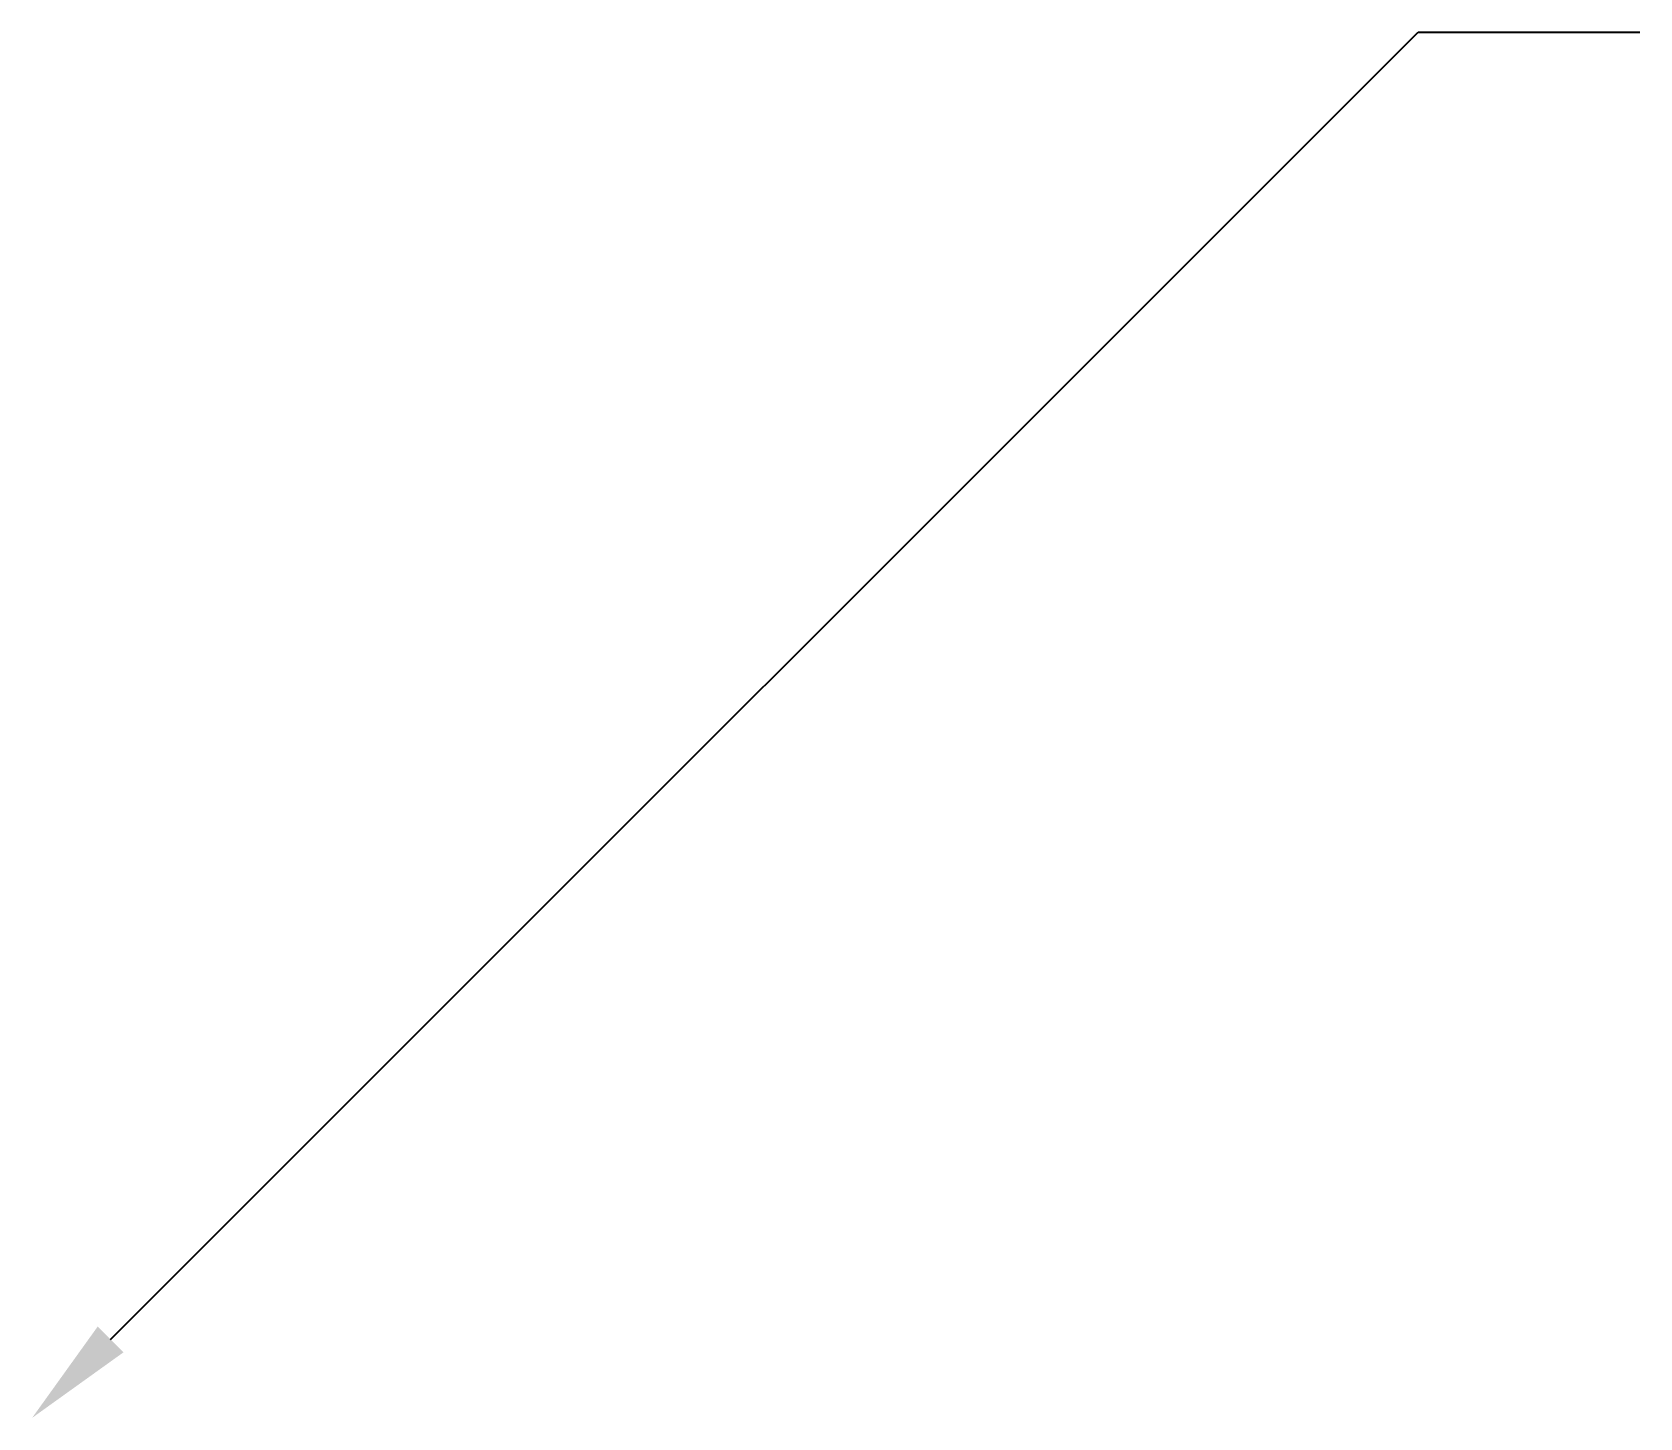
# Model space of a CAD drawing. Header units: millimetres. Extents: x 0 to 58, y 0 to 50.
import ezdxf
from ezdxf import colors
from ezdxf.entities.mleader import LeaderData, LeaderLine
from ezdxf.math import Vec2, Vec3

# ---------------------------------------------------------------- set-up
doc = ezdxf.new("R2010")
doc.units = ezdxf.units.MM
doc.styles.get("Standard").update_dxf_attribs({"font": 'arial.ttf'})

msp = doc.modelspace()

# ---------------------------------------------------------------- leaders
ml = msp.add_multileader_mtext('Standard')
ml.set_content('')
ml.set_leader_properties()
ml.build(insert=Vec2(0, 0))
ctx = ml.context
ctx.base_point = Vec3(0, 0)
notes = []
notes.append((ctx, [(0, (1, 1, 0), (50, 50), (1, 0), 8, [(0, [(0, 0)], 0, [])])]))
ctx.mtext, ml.multileader.dxf.content_type = None, 0
for ctx, leaders in notes:
    for number, flags, end, landing, length, lines in leaders:
        leader = LeaderData()
        leader.index, (leader.has_last_leader_line, leader.has_dogleg_vector, leader.attachment_direction) = number, flags
        leader.last_leader_point, leader.dogleg_vector, leader.dogleg_length = Vec3(end), Vec3(landing), length
        for number, points, colour, breaks in lines:
            line = LeaderLine()
            line.index, line.vertices, line.color, line.breaks = number, Vec3.list(points), colors.encode_raw_color(colour), breaks
            leader.lines.append(line)
        ctx.leaders.append(leader)

doc.saveas('drawing.dxf')
